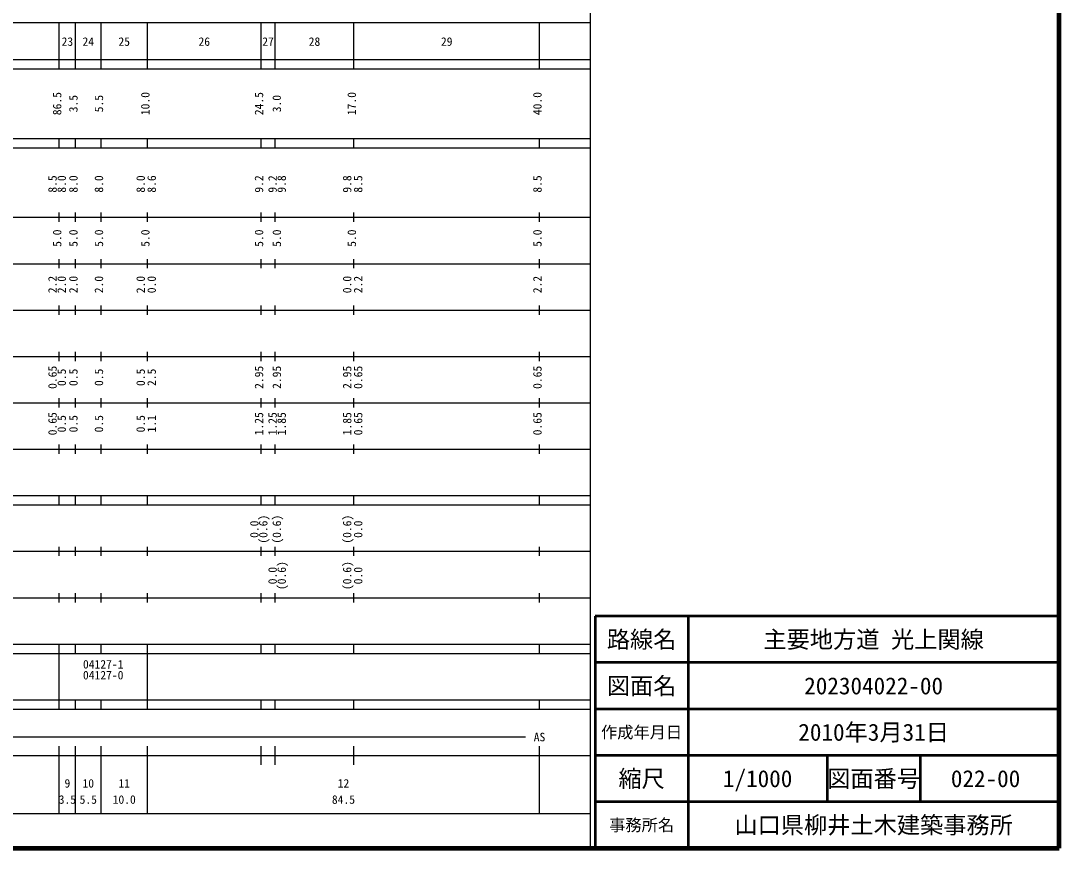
# Model space of a CAD drawing. Units: millimetres on the paper, enlarged 1000 times. Extents: x 40000 to 680000, y 20000 to 380000.
# Drawn here: x 456204 to 680000, y 20000 to 198357 of the extents above; entities that cross this region are included whole.
import ezdxf
from ezdxf.enums import TextEntityAlignment as Align

# ---------------------------------------------------------------- set-up
doc = ezdxf.new("R2010")
doc.units = ezdxf.units.MM
doc.header["$LTSCALE"] = 1000
for name, color, linetype, lineweight in [('M-TTL', 2, 'Continuous', 140), ('M-TTL-BAND', 7, 'Continuous', 25), ('M-TTL-FRAM', 2, 'Continuous', 50), ('M-TTL-LINE', 7, 'Continuous', 50)]:
    doc.layers.add(name, color=color, linetype=linetype, lineweight=lineweight)
doc.layers.add('M-TTL-TXT', color=7, linetype='Continuous')
doc.styles.add('ＭＳ ゴシック', font='')
doc.styles.get('ＭＳ ゴシック').set_extended_font_data('MS Gothic')

msp = doc.modelspace()

# ---------------------------------------------------------------- linework, layer by layer
at = {"layer": 'M-TTL'}
for p, q in [((680000, 20000), (680000, 380000)), ((40000, 20000), (680000, 20000))]:
    msp.add_line(p, q, dxfattribs=at)
at = {"layer": 'M-TTL-BAND'}
for p, q in [((579000, 20000), (579000, 370000)), ((68000, 198000), (579000, 198000)), ((464500, 188000), (464500, 198000)), ((468000, 188000), (468000, 198000)), ((473500, 188000), (473500, 198000)), ((483500, 188000), (483500, 198000)), ((508000, 188000), (508000, 198000)), ((511000, 188000), (511000, 198000)), ((528000, 188000), (528000, 198000)), ((568000, 188000), (568000, 198000)), ((40000, 190000), (579000, 190000)), ((40000, 188000), (579000, 188000)), ((40000, 173000), (579000, 173000)), ((464500, 171000), (464500, 173000)), ((468000, 171000), (468000, 173000)), ((473500, 171000), (473500, 173000)), ((483500, 171000), (483500, 173000)), ((508000, 171000), (508000, 173000)), ((511000, 171000), (511000, 173000)), ((528000, 171000), (528000, 173000)), ((568000, 171000), (568000, 173000)), ((40000, 171000), (579000, 171000)), ((464500, 155000), (464500, 157000)), ((468000, 155000), (468000, 157000)), ((473500, 155000), (473500, 157000)), ((483500, 155000), (483500, 157000)), ((508000, 155000), (508000, 157000)), ((511000, 155000), (511000, 157000)), ((528000, 155000), (528000, 157000)), ((568000, 155000), (568000, 157000)), ((40000, 156000), (579000, 156000)), ((46000, 146000), (579000, 146000)), ((464500, 145000), (464500, 147000)), ((468000, 145000), (468000, 147000)), ((473500, 145000), (473500, 147000)), ((483500, 145000), (483500, 147000)), ((508000, 145000), (508000, 147000)), ((511000, 145000), (511000, 147000)), ((528000, 145000), (528000, 147000)), ((568000, 145000), (568000, 147000)), ((464500, 135000), (464500, 137000)), ((468000, 135000), (468000, 137000)), ((473500, 135000), (473500, 137000)), ((483500, 135000), (483500, 137000)), ((508000, 135000), (508000, 137000)), ((511000, 135000), (511000, 137000)), ((528000, 135000), (528000, 137000)), ((568000, 135000), (568000, 137000)), ((52000, 136000), (579000, 136000)), ((46000, 126000), (579000, 126000)), ((464500, 125000), (464500, 127000)), ((468000, 125000), (468000, 127000)), ((473500, 125000), (473500, 127000)), ((483500, 125000), (483500, 127000)), ((508000, 125000), (508000, 127000)), ((511000, 125000), (511000, 127000)), ((528000, 125000), (528000, 127000)), ((568000, 125000), (568000, 127000)), ((464500, 115000), (464500, 117000)), ((468000, 115000), (468000, 117000)), ((473500, 115000), (473500, 117000)), ((483500, 115000), (483500, 117000)), ((508000, 115000), (508000, 117000)), ((511000, 115000), (511000, 117000)), ((528000, 115000), (528000, 117000)), ((568000, 115000), (568000, 117000)), ((52000, 116000), (579000, 116000)), ((46000, 106000), (579000, 106000)), ((464500, 105000), (464500, 107000)), ((468000, 105000), (468000, 107000)), ((473500, 105000), (473500, 107000)), ((483500, 105000), (483500, 107000)), ((508000, 105000), (508000, 107000)), ((511000, 105000), (511000, 107000)), ((528000, 105000), (528000, 107000)), ((568000, 105000), (568000, 107000)), ((40000, 96000), (579000, 96000)), ((40000, 94000), (579000, 94000)), ((464500, 94000), (464500, 96000)), ((468000, 94000), (468000, 96000)), ((473500, 94000), (473500, 96000)), ((483500, 94000), (483500, 96000)), ((508000, 94000), (508000, 96000)), ((511000, 94000), (511000, 96000)), ((528000, 94000), (528000, 96000)), ((568000, 94000), (568000, 96000)), ((49000, 84000), (579000, 84000)), ((464500, 83000), (464500, 85000)), ((468000, 83000), (468000, 85000)), ((473500, 83000), (473500, 85000)), ((483500, 83000), (483500, 85000)), ((508000, 83000), (508000, 85000)), ((511000, 83000), (511000, 85000)), ((528000, 83000), (528000, 85000)), ((568000, 83000), (568000, 85000)), ((40000, 74000), (579000, 74000)), ((464500, 73000), (464500, 75000)), ((468000, 73000), (468000, 75000)), ((473500, 73000), (473500, 75000)), ((483500, 73000), (483500, 75000)), ((508000, 73000), (508000, 75000)), ((511000, 73000), (511000, 75000)), ((528000, 73000), (528000, 75000)), ((568000, 73000), (568000, 75000)), ((40000, 64000), (579000, 64000)), ((464500, 62000), (464500, 64000)), ((468000, 62000), (468000, 64000)), ((473500, 62000), (473500, 64000)), ((483500, 62000), (483500, 64000)), ((508000, 62000), (508000, 64000)), ((511000, 62000), (511000, 64000)), ((528000, 62000), (528000, 64000)), ((568000, 62000), (568000, 64000)), ((40000, 62000), (579000, 62000)), ((464500, 52000), (464500, 62000)), ((464500, 52000), (464500, 62000)), ((483500, 52000), (483500, 62000)), ((40000, 52000), (579000, 52000)), ((464500, 50000), (464500, 52000)), ((468000, 50000), (468000, 52000)), ((473500, 50000), (473500, 52000)), ((483500, 50000), (483500, 52000)), ((508000, 50000), (508000, 52000)), ((511000, 50000), (511000, 52000)), ((528000, 50000), (528000, 52000)), ((568000, 50000), (568000, 52000)), ((40000, 50000), (579000, 50000)), ((71000, 44000), (565000, 44000)), ((464500, 27500), (464500, 42000)), ((468000, 27500), (468000, 42000)), ((473500, 27500), (473500, 42000)), ((483500, 27500), (483500, 42000)), ((508000, 38000), (508000, 42000)), ((511000, 38000), (511000, 42000)), ((528000, 38000), (528000, 42000)), ((568000, 27500), (568000, 42000)), ((40000, 40000), (579000, 40000)), ((68000, 27500), (579000, 27500))]:
    msp.add_line(p, q, dxfattribs=at)
at = {"layer": 'M-TTL-FRAM'}
for p, q in [((680000, 70000), (580000, 70000)), ((580000, 70000), (580000, 20000))]:
    msp.add_line(p, q, dxfattribs=at)
at = {"layer": 'M-TTL-LINE'}
for p, q in [((600000, 70000), (600000, 20000)), ((680000, 60000), (580000, 60000)), ((680000, 50000), (580000, 50000)), ((680000, 40000), (580000, 40000)), ((630000, 40000), (630000, 30000)), ((650000, 40000), (650000, 30000)), ((680000, 30000), (580000, 30000))]:
    msp.add_line(p, q, dxfattribs=at)

# ---------------------------------------------------------------- texts
at = {"layer": 'M-TTL-BAND', "style": 'ＭＳ ゴシック'}
for s, p in [('23', (466250, 192405)), ('24', (470750, 192405)), ('25', (478500, 192405)), ('26', (495750, 192405)), ('27', (509500, 192405)), ('28', (519500, 192405)), ('29', (548000, 192405)), ('AS', (568000, 42500)), ('9', (466250, 32523)), ('10', (470750, 32523)), ('11', (478500, 32523)), ('12', (525750, 32523)), ('3.5', (466250, 29033)), ('5.5', (470750, 29033)), ('10.0', (478500, 29033)), ('84.5', (525750, 29033))]:
    msp.add_text(s, height=1833, dxfattribs=at).set_placement(p, align=Align.BOTTOM_CENTER)
for s, p in [('86.5', (465500, 180500)), ('3.5', (469000, 180500)), ('5.5', (474500, 180500)), ('10.0', (484500, 180500)), ('24.5', (509000, 180500)), ('3.0', (512841, 180500)), ('17.0', (529000, 180500)), ('40.0', (569000, 180500)), ('8.5', (464500, 163174)), ('8.0', (466485, 163174)), ('8.0', (469000, 163174)), ('8.0', (474500, 163174)), ('8.0', (483500, 163174)), ('8.6', (485870, 163174)), ('9.2', (509000, 163174)), ('9.2', (511922, 163174)), ('9.8', (513886, 163174)), ('9.8', (528000, 163174)), ('8.5', (530370, 163174)), ('8.5', (569000, 163174)), ('5.0', (465500, 151500)), ('5.0', (469000, 151500)), ('5.0', (474500, 151500)), ('5.0', (484500, 151500)), ('5.0', (509000, 151500)), ('5.0', (512841, 151500)), ('5.0', (529000, 151500)), ('5.0', (569000, 151500)), ('2.2', (464500, 141500)), ('2.0', (466485, 141500)), ('2.0', (469000, 141500)), ('2.0', (474500, 141500)), ('2.0', (483500, 141500)), ('0.0', (485870, 141500)), ('0.0', (528000, 141500)), ('2.2', (530370, 141500)), ('2.2', (569000, 141500)), ('0.65', (464500, 121500)), ('0.5', (466485, 121500)), ('0.5', (469000, 121500)), ('0.5', (474500, 121500)), ('0.5', (483500, 121500)), ('2.5', (485870, 121500)), ('2.95', (509000, 121500)), ('2.95', (512841, 121500)), ('2.95', (528000, 121500)), ('0.65', (530370, 121500)), ('0.65', (569000, 121500)), ('0.65', (464500, 111500)), ('0.5', (466485, 111500)), ('0.5', (469000, 111500)), ('0.5', (474500, 111500)), ('0.5', (483500, 111500)), ('1.1', (485870, 111500)), ('1.25', (509000, 111500)), ('1.25', (511922, 111500)), ('1.85', (513886, 111500)), ('1.85', (528000, 111500)), ('0.65', (530370, 111500)), ('0.65', (569000, 111500)), ('0.0', (508000, 88764)), ('(0.6)', (509912, 88764)), ('(0.6)', (512841, 88764)), ('(0.6)', (528000, 88764)), ('0.0', (530370, 88764)), ('(0.6)', (513886, 78764)), ('(0.6)', (528000, 78764)), ('0.0', (511922, 78764)), ('0.0', (530370, 78764))]:
    msp.add_text(s, height=1833, rotation=90, dxfattribs=at).set_placement(p, align=Align.BOTTOM_CENTER)
for s, p in [('04127-1', (473972, 59655)), ('04127-0', (473972, 57312))]:
    msp.add_text(s, height=1833, dxfattribs=at).set_placement(p, align=Align.MIDDLE_CENTER)
at = {"layer": 'M-TTL-TXT', "style": 'ＭＳ ゴシック'}
for s, height, p in [('路線名', 3666, (590000, 65000)), ('路線名', 3666, (590000, 65000)), ('主要地方道 光上関線', 3666, (640000, 65000)), ('図面名', 3666, (590000, 55000)), ('図面名', 3666, (590000, 55000)), ('202304022-00', 3666, (640000, 55000)), ('2010年3月31日', 3666, (640000, 45000)), ('作成年月日', 2566, (590000, 45000)), ('作成年月日', 2566, (590000, 45000)), ('縮尺', 3666, (590000, 35000)), ('縮尺', 3666, (590000, 35000)), ('1/1000', 3666, (615000, 35000)), ('図面番号', 3666, (640000, 35000)), ('図面番号', 3666, (640000, 35000)), ('022-00', 3666, (664125, 35000)), ('山口県柳井土木建築事務所', 3666, (640000, 25000)), ('事務所名', 2566, (590000, 25000)), ('事務所名', 2566, (590000, 25000))]:
    msp.add_text(s, height=height, dxfattribs=at).set_placement(p, align=Align.MIDDLE_CENTER)

doc.saveas('drawing.dxf')
